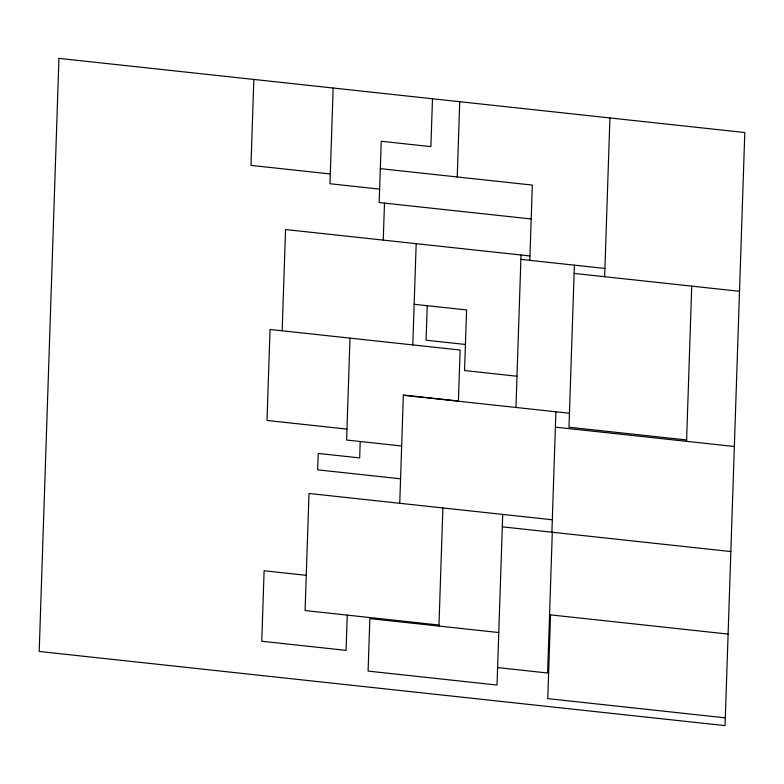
<?xml version="1.0" encoding="UTF-8"?>
<svg xmlns="http://www.w3.org/2000/svg" width="784" height="784" viewBox="0 0 784 784"><rect width="100%" height="100%" fill="white"/><g stroke="black" fill="none" stroke-linecap="round" stroke-linejoin="round"><path stroke-width="1.18" d="M253.84 79.439L250.978 165.395L330.289 173.97M282.171 330.789L285.552 229.545L529.964 255.976M333.151 88.024L329.966 183.75L379.632 189.12M349.997 338.129L346.606 440.04L401.663 445.988M347.253 615.126L346.077 650.367L261.768 641.253L264.11 570.762L306.27 575.319M360.209 441.51L359.67 457.915L318.216 453.436L317.677 469.841L400.565 478.808M383.258 240.11L384.493 203.105M399.752 503.289L403.358 395.038L458.415 400.987L460.11 350.036L270.039 329.476L267.011 420.459L346.969 429.103M412.805 344.921L416.177 243.667M432.484 98.764L430.886 146.628L381.23 141.257L379.182 202.537L531.199 218.971M427.231 305.691L426.084 340.207L465.431 344.47M438.942 626.073L442.882 507.954M457.229 176.968L459.738 101.704M502.711 514.422L497.027 685.04L368.098 671.094L369.842 618.596L498.771 632.541M515.95 407.455L521.027 255.006M529.817 260.337L532.326 185.083L380.318 168.648M551.897 532.199L555.905 411.776M552.299 532.248L547.614 673.005L497.605 667.596M550.554 614.881L547.761 698.632L725.308 717.84M574.388 265.159L568.988 427.231L686.608 439.951M604.64 276.713L609.923 117.953M686.568 441.333L691.733 286.131M520.88 259.377L604.915 268.461M574.113 273.41L739.518 291.295M414.158 304.28L466.578 309.945L464.559 370.558L516.989 376.232M403.348 395.283L569.449 413.246M555.395 427.143L734.343 446.498M552.308 519.782L308.994 493.469L305.094 610.56L438.981 625.044M502.289 526.838L730.845 551.554M549.555 614.774L728.101 634.08M58.947 58.369L39.2 651.465L725.053 725.631L744.8 132.535L58.947 58.369"/></g></svg>
